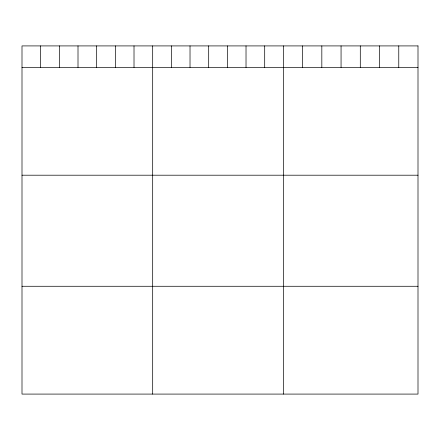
<?xml version="1.0" encoding="UTF-8"?>
<svg xmlns="http://www.w3.org/2000/svg" width="440" height="440" viewBox="0 0 440 440"><rect width="100%" height="100%" fill="white"/><g stroke="black" fill="none" stroke-linecap="round" stroke-linejoin="round"><path stroke-width="0.66" d="M22 67.392L418 67.392M22 175.203L418 175.203M22 286.275L418 286.275M398.767 45.914L398.767 67.392M379.533 45.914L379.533 67.392M360.3 45.914L360.3 67.392M341.061 45.914L341.061 67.392M321.827 45.914L321.827 67.392M302.594 45.914L302.594 67.392M283.36 45.914L283.36 394.086M264.693 45.914L264.693 67.392M246.021 45.914L246.021 67.392M227.354 45.914L227.354 67.392M208.687 45.914L208.687 67.392M190.02 45.914L190.02 67.392M171.347 45.914L171.347 67.392M152.68 45.914L152.68 394.086M134.013 45.914L134.013 67.392M115.341 45.914L115.341 67.392M96.674 45.914L96.674 67.392M78.007 45.914L78.007 67.392M59.34 45.914L59.34 67.392M40.667 45.914L40.667 67.392M418 45.914L22 45.914L22 394.086L418 394.086L418 45.914"/></g></svg>
